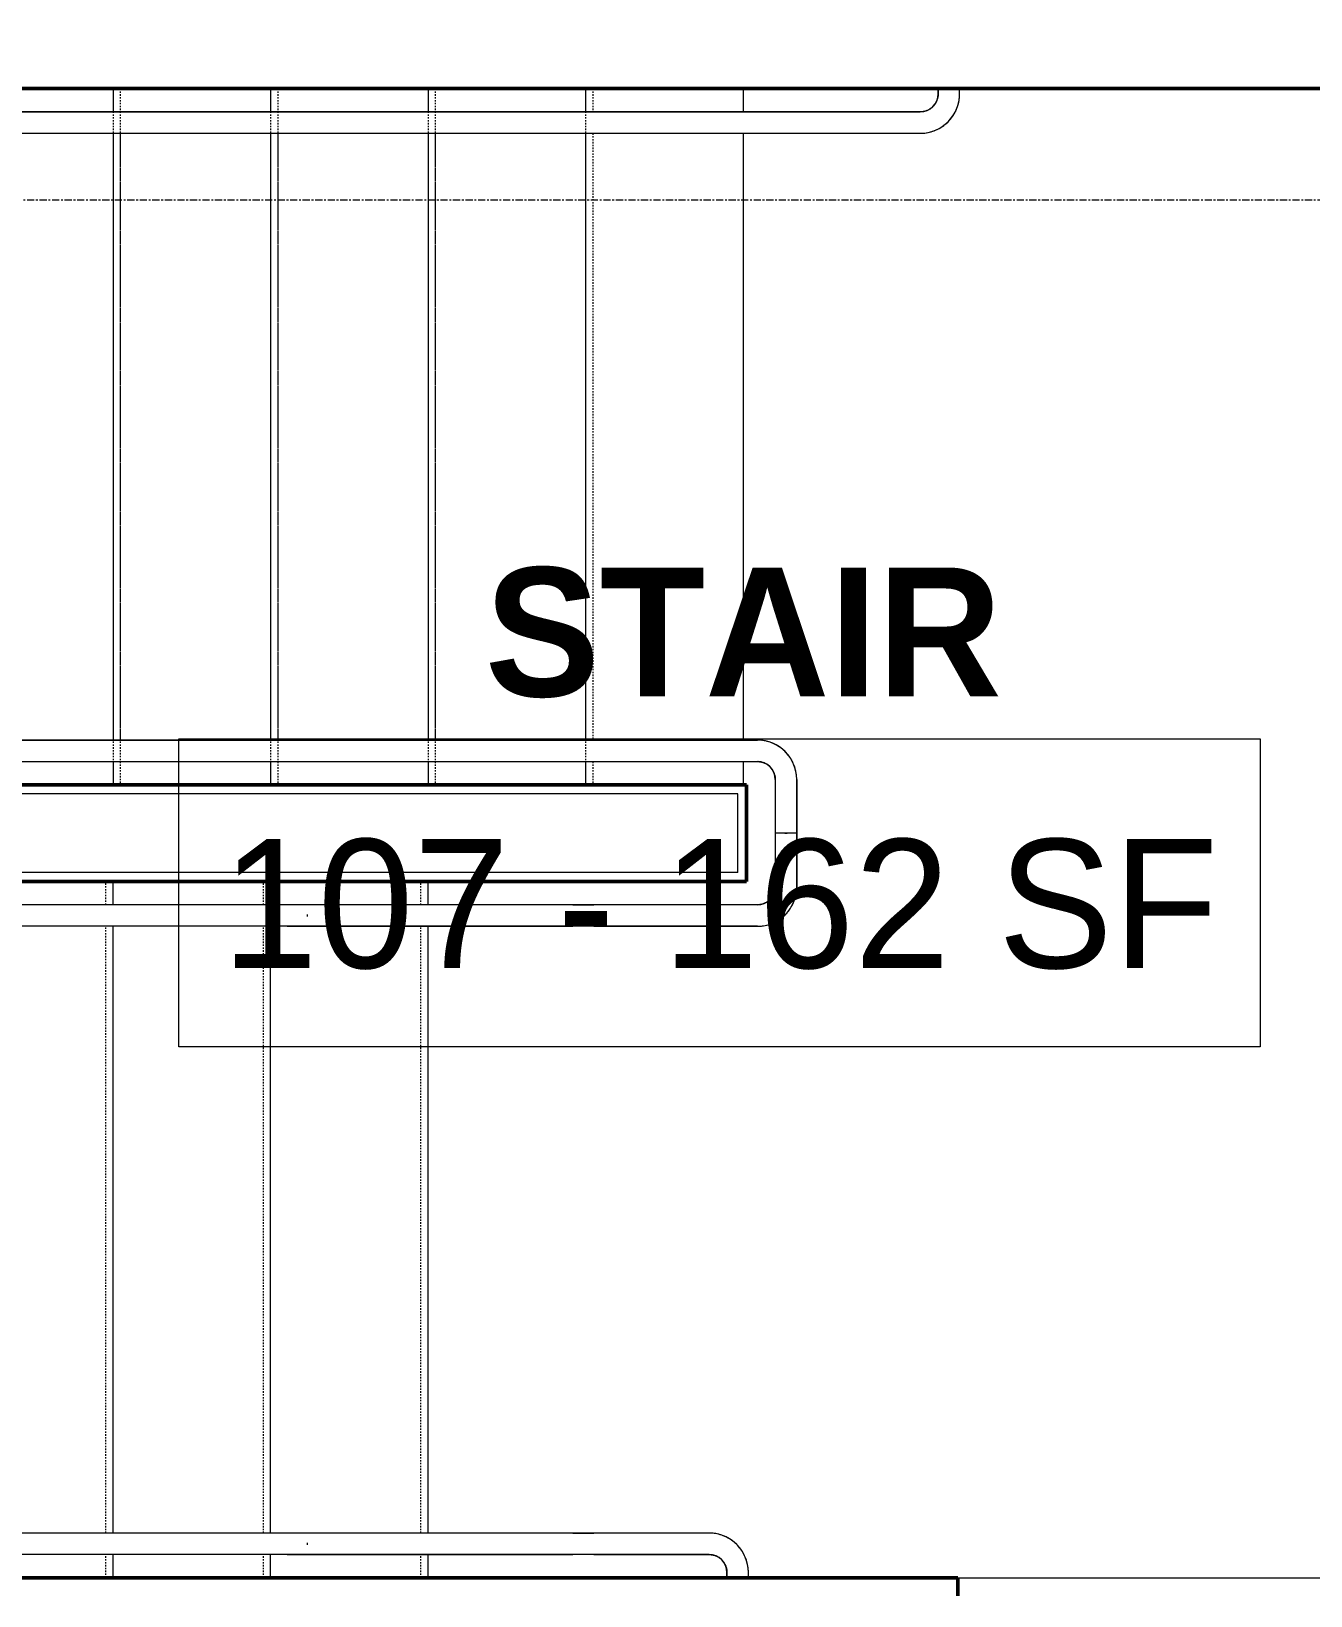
# Model space of a CAD drawing. Header units: inches. Extents: x -4266 to -1814, y 9706 to 12441.
# Drawn here: x -3700 to -3610.7, y 11437.7 to 11547 of the extents above; entities that cross this region are included whole.
import ezdxf

# ---------------------------------------------------------------- set-up
doc = ezdxf.new("R2010")
doc.units = ezdxf.units.IN
doc.header["$MEASUREMENT"] = 0
doc.linetypes.add('Grid Line 1_2_', pattern=[0.875, 0.5, -0.125, 0.125, -0.125])
doc.linetypes.add('Overhead 1_16_', pattern=[0.101562, 0.0625, -0.039062])
for name, color, linetype, lineweight in [('A-ANNO-DIMS', 211, 'Continuous', 9), ('A-ANNO-DIMS-96', 211, 'Continuous', 9), ('A-AREA-IDEN', 2, 'Continuous', 9), ('A-FLOR-2', 10, 'Continuous', 13), ('A-FLOR-HRAL-1', 7, 'Continuous', 9), ('A-FLOR-HRAL-3', 7, 'Overhead 1_16_', 9), ('A-WALL-3', 250, 'Continuous', 50), ('A-WALL-4', 10, 'Continuous', 13), ('I-WALL-1', 250, 'Continuous', 50), ('S-GRID-1', 1, 'Grid Line 1_2_', 9), ('S-STRS-1', 7, 'Continuous', 9), ('S-STRS-3', 7, 'Overhead 1_16_', 9), ('S-STRS-MBND-1', 7, 'Overhead 1_16_', 9)]:
    doc.layers.add(name, color=color, linetype=linetype, lineweight=lineweight)
doc.styles.add('Century Gothic', font='ufonts.com_century-gothic.ttf', dxfattribs={"height": 9})
doc.styles.add('Century Gothic_B', font='GOTHICB.TTF', dxfattribs={"height": 9})
doc.dimstyles.new('OD__1_16__Tol__', dxfattribs={"dimscale": 12, "dimtxt": 9.397514, "dimasz": 1, "dimexe": 0.75, "dimexo": 0.5, "dimgap": 0.125, "dimtad": 1, "dimdec": 4, "dimrnd": 0.0625, "dimzin": 3, "dimdsep": 46, "dimlunit": 4, "dimtxsty": 'Century Gothic', "dimblk1": 'OBLIQUE', "dimblk2": 'OBLIQUE', "dimsah": 1, "dimcen": 0.09, "dimdle": 0.75, "dimazin": 0, "dimtfac": 1, "dimtdec": 4, "dimtix": 1, "dimtmove": 0, "dimatfit": 3, "dimfxl": 1, "dimtvp": 1, "dimtfill": 1, "dimfrac": 2, "dimtolj": 1, "dimtzin": 0, "dimarcsym": 2})

# ---------------------------------------------------------------- blocks, each defined once
blk = doc.blocks.new('DIMBLOCK6-FLOOR PLAN - 1ST FLOOR')
at = {"layer": 'A-ANNO-DIMS-96'}
for p, q in [((-3829.32, 11540.99), (-3829.32, 10271.31)), ((-3829.32, 10280.31), (-3829.32, 11540.99)), ((-3338.72, 10282.79), (-3338.72, 10271.31)), ((-3338.72, 10280.31), (-3338.72, 10282.79)), ((-3838.32, 10280.31), (-3338.72, 10280.31))]:
    blk.add_line(p, q, dxfattribs=at)
at = {"layer": 'A-ANNO-DIMS-96', "lineweight": 50}
for p, q in [((-3829.32, 10280.31), (-3823.32, 10286.31)), ((-3338.72, 10280.31), (-3332.72, 10286.31)), ((-3829.32, 10280.31), (-3835.32, 10274.31)), ((-3338.72, 10280.31), (-3344.72, 10274.31))]:
    blk.add_line(p, q, dxfattribs=at)
at = {"layer": 'A-ANNO-DIMS-96', "color": 0, "char_height": 9, "attachment_point": 1, "line_spacing_factor": 0.984502, "style": 'Century Gothic', "bg_fill": 3, "box_fill_scale": 1.25, "bg_fill_color": 256, "bg_fill_true_color": 13158600, "bg_fill_transparency": 0}
for s, insert, width in [('40\' - 10 5/8"', (-3618.26, 10293.34), 82.1611), ('490.6', (-3599.76, 10275.58), 37.7691)]:
    blk.add_mtext(s, dxfattribs=dict(at, insert=insert, width=width))
blk = doc.blocks.new('_Oblique')
at = {"color": 0, "linetype": 'ByBlock', "lineweight": -2}
blk.add_line((-0.5, -0.5), (0.5, 0.5), dxfattribs=at)

msp = doc.modelspace()

# ---------------------------------------------------------------- dimensions: what is measured, and where the dimension line sits
at = {"layer": 'A-ANNO-DIMS'}
dim = msp.add_linear_dim(base=(-3338.72374, 10280.30762), p1=(-3829.32374, 11546.9894), p2=(-3338.72374, 10288.7929), dimstyle='OD__1_16__Tol__', override={"dimpost": '<>\\X', "dimfxl": 1350.461691}, dxfattribs=at)
dim.commit()
dim.dimension.update_dxf_attribs({"geometry": 'DIMBLOCK6-FLOOR PLAN - 1ST FLOOR', "text_midpoint": (-3584.02374, 10280.30762)})

# ---------------------------------------------------------------- next in the draw order: linework, layer by layer
at = {"layer": 'A-AREA-IDEN', "flags": 128}
msp.add_lwpolyline([(-3689.72226, 11497.57351), (-3614.21675, 11497.57351), (-3614.21675, 11476.07744), (-3689.72226, 11476.07744)], close=True, dxfattribs=at)
at = {"layer": 'A-FLOR-2'}
for p, q in [((-3650.32374, 11542.9894), (-3650.32374, 11541.35945)), ((-3650.32374, 11539.86983), (-3650.32374, 11497.48445)), ((-3650.32374, 11495.99483), (-3650.32374, 11494.3644)), ((-3635.32374, 11438.9894), (-3595.32374, 11438.9894))]:
    msp.add_line(p, q, dxfattribs=at)
at = {"layer": 'A-FLOR-HRAL-1'}
for p, q in [((-3636.69874, 11542.9894), (-3636.69874, 11542.6144)), ((-3636.69874, 11542.6144), (-3636.69874, 11542.9894)), ((-3635.19874, 11542.6144), (-3635.19874, 11542.9894)), ((-3635.19874, 11542.6144), (-3635.19874, 11542.9894)), ((-3770.83597, 11541.3644), (-3650.8115, 11541.3644)), ((-3650.41259, 11541.3644), (-3770.43706, 11541.3644)), ((-3650.8115, 11541.3644), (-3649.74773, 11541.3644)), ((-3637.94874, 11541.3644), (-3649.74773, 11541.3644)), ((-3649.74773, 11541.3644), (-3637.94874, 11541.3644)), ((-3770.83597, 11539.8644), (-3650.8115, 11539.8644)), ((-3770.43706, 11539.8644), (-3650.41259, 11539.8644)), ((-3650.8115, 11539.8644), (-3649.74773, 11539.8644)), ((-3649.74773, 11539.8644), (-3637.94874, 11539.8644)), ((-3649.74773, 11539.8644), (-3637.94874, 11539.8644)), ((-3650.41259, 11497.4894), (-3773.11359, 11497.4894)), ((-3772.76251, 11497.4894), (-3650.8115, 11497.4894)), ((-3650.8115, 11497.4894), (-3649.74773, 11497.4894)), ((-3649.32374, 11497.4894), (-3649.74773, 11497.4894)), ((-3649.74773, 11497.4894), (-3649.32374, 11497.4894)), ((-3773.11359, 11495.9894), (-3650.41259, 11495.9894)), ((-3772.76251, 11495.9894), (-3650.8115, 11495.9894)), ((-3650.8115, 11495.9894), (-3649.74773, 11495.9894)), ((-3649.74773, 11495.9894), (-3649.32374, 11495.9894)), ((-3649.74773, 11495.9894), (-3649.32374, 11495.9894)), ((-3648.07374, 11494.7394), (-3648.07374, 11490.9894)), ((-3648.07374, 11494.7394), (-3648.07374, 11490.9894)), ((-3646.57374, 11490.9894), (-3646.57374, 11494.7394)), ((-3646.57374, 11494.7394), (-3646.57374, 11490.9894)), ((-3648.07374, 11490.9894), (-3648.07374, 11487.2394)), ((-3646.57374, 11490.9894), (-3648.07374, 11490.9894)), ((-3648.07374, 11490.9894), (-3648.07374, 11487.2394)), ((-3646.57374, 11490.9894), (-3648.07374, 11490.9894)), ((-3647.4157, 11490.9894), (-3647.23177, 11490.9894)), ((-3647.23177, 11490.9894), (-3647.4157, 11490.9894)), ((-3646.57374, 11487.2394), (-3646.57374, 11490.9894)), ((-3646.57374, 11490.9894), (-3646.57374, 11487.2394)), ((-3661.80711, 11485.9894), (-3748.90309, 11485.9894)), ((-3662.20147, 11485.9894), (-3682.16184, 11485.9894)), ((-3660.75546, 11485.9894), (-3661.80711, 11485.9894)), ((-3649.32374, 11485.9894), (-3660.75546, 11485.9894)), ((-3649.32374, 11485.9894), (-3660.75546, 11485.9894)), ((-3661.80711, 11484.4894), (-3748.20363, 11484.4894)), ((-3682.16184, 11484.4894), (-3662.20147, 11484.4894)), ((-3680.74332, 11485.161), (-3680.74332, 11485.31779)), ((-3660.75546, 11484.4894), (-3661.80711, 11484.4894)), ((-3660.75546, 11484.4894), (-3649.32374, 11484.4894)), ((-3649.32374, 11484.4894), (-3660.75546, 11484.4894)), ((-3661.80711, 11442.1144), (-3728.44384, 11442.1144)), ((-3662.20147, 11442.1144), (-3682.16184, 11442.1144)), ((-3660.75546, 11442.1144), (-3661.80711, 11442.1144)), ((-3652.69874, 11442.1144), (-3660.75546, 11442.1144)), ((-3652.69874, 11442.1144), (-3660.75546, 11442.1144)), ((-3680.74332, 11441.286), (-3680.74332, 11441.44279)), ((-3661.80711, 11440.6144), (-3727.74438, 11440.6144)), ((-3682.16184, 11440.6144), (-3662.20147, 11440.6144)), ((-3660.75546, 11440.6144), (-3661.80711, 11440.6144)), ((-3660.75546, 11440.6144), (-3652.69874, 11440.6144)), ((-3652.69874, 11440.6144), (-3660.75546, 11440.6144)), ((-3651.44874, 11439.3644), (-3651.44874, 11438.9894)), ((-3651.44874, 11438.9894), (-3651.44874, 11439.3644)), ((-3649.94874, 11438.9894), (-3649.94874, 11439.3644)), ((-3649.94874, 11438.9894), (-3649.94874, 11439.3644))]:
    msp.add_line(p, q, dxfattribs=at)
at = {"layer": 'A-FLOR-HRAL-1', "flags": 128}
for points in [[(-3637.94874, 11539.8644), (-3637.83877, 11539.8666), (-3637.72897, 11539.87319), (-3637.61953, 11539.88417), (-3637.51061, 11539.89952), (-3637.4024, 11539.91921), (-3637.29505, 11539.94322), (-3637.18876, 11539.97149), (-3637.08368, 11540.004), (-3636.97998, 11540.04068), (-3636.87784, 11540.08148), (-3636.7774, 11540.12633), (-3636.67884, 11540.17516), (-3636.58232, 11540.22789), (-3636.48797, 11540.28444), (-3636.39597, 11540.34472), (-3636.30645, 11540.40863), (-3636.21956, 11540.47607), (-3636.13543, 11540.54693), (-3636.0542, 11540.6211), (-3635.97601, 11540.69845), (-3635.90097, 11540.77887), (-3635.8292, 11540.86223), (-3635.76083, 11540.94839), (-3635.69596, 11541.03722), (-3635.63469, 11541.12856), (-3635.57713, 11541.22229), (-3635.52335, 11541.31824), (-3635.47346, 11541.41627), (-3635.42753, 11541.51621), (-3635.38563, 11541.61791), (-3635.34783, 11541.72121), (-3635.31419, 11541.82593), (-3635.28477, 11541.93191), (-3635.25961, 11542.03899), (-3635.23875, 11542.14699), (-3635.22223, 11542.25573), (-3635.21006, 11542.36505), (-3635.20228, 11542.47477), (-3635.1989, 11542.58471), (-3635.19874, 11542.6144)], [(-3636.69874, 11542.6144), (-3636.69974, 11542.56441), (-3636.70273, 11542.5145), (-3636.70773, 11542.46476), (-3636.7147, 11542.41525), (-3636.72365, 11542.36606), (-3636.73456, 11542.31727), (-3636.74742, 11542.26895), (-3636.76219, 11542.22119), (-3636.77887, 11542.17405), (-3636.79741, 11542.12762), (-3636.8178, 11542.08197), (-3636.83999, 11542.03717), (-3636.86396, 11541.9933), (-3636.88967, 11541.95041), (-3636.91707, 11541.90859), (-3636.94612, 11541.8679), (-3636.97677, 11541.8284), (-3637.00898, 11541.79017), (-3637.04269, 11541.75324), (-3637.07785, 11541.7177), (-3637.11441, 11541.68359), (-3637.1523, 11541.65097), (-3637.19146, 11541.61989), (-3637.23184, 11541.59041), (-3637.27336, 11541.56256), (-3637.31596, 11541.53639), (-3637.35958, 11541.51195), (-3637.40413, 11541.48927), (-3637.44956, 11541.46839), (-3637.49579, 11541.44935), (-3637.54274, 11541.43217), (-3637.59034, 11541.41688), (-3637.63852, 11541.4035), (-3637.68719, 11541.39207), (-3637.73628, 11541.38258), (-3637.78571, 11541.37507), (-3637.8354, 11541.36955), (-3637.88527, 11541.36601), (-3637.93524, 11541.36447), (-3637.94874, 11541.3644)], [(-3649.74773, 11541.3644), (-3649.79772, 11541.3644), (-3649.84763, 11541.3644), (-3649.89738, 11541.3644), (-3649.94688, 11541.3644), (-3649.99607, 11541.3644), (-3650.04486, 11541.3644), (-3650.09318, 11541.3644), (-3650.14094, 11541.3644), (-3650.18808, 11541.3644), (-3650.23451, 11541.3644), (-3650.28016, 11541.3644), (-3650.32496, 11541.3644), (-3650.36884, 11541.3644), (-3650.41172, 11541.3644), (-3650.41259, 11541.3644)], [(-3650.41259, 11539.8644), (-3650.36973, 11539.8644), (-3650.32587, 11539.8644), (-3650.28109, 11539.8644), (-3650.23546, 11539.8644), (-3650.18904, 11539.8644), (-3650.14192, 11539.8644), (-3650.09417, 11539.8644), (-3650.04586, 11539.8644), (-3649.99708, 11539.8644), (-3649.9479, 11539.8644), (-3649.8984, 11539.8644), (-3649.84866, 11539.8644), (-3649.79875, 11539.8644), (-3649.74877, 11539.8644), (-3649.74773, 11539.8644)], [(-3649.74773, 11497.4894), (-3649.79772, 11497.4894), (-3649.84763, 11497.4894), (-3649.89738, 11497.4894), (-3649.94688, 11497.4894), (-3649.99607, 11497.4894), (-3650.04486, 11497.4894), (-3650.09318, 11497.4894), (-3650.14094, 11497.4894), (-3650.18808, 11497.4894), (-3650.23451, 11497.4894), (-3650.28016, 11497.4894), (-3650.32496, 11497.4894), (-3650.36884, 11497.4894), (-3650.41172, 11497.4894), (-3650.41259, 11497.4894)], [(-3646.57374, 11494.7394), (-3646.57594, 11494.84937), (-3646.58253, 11494.95916), (-3646.59351, 11495.0686), (-3646.60886, 11495.17752), (-3646.62855, 11495.28574), (-3646.65256, 11495.39308), (-3646.68083, 11495.49937), (-3646.71334, 11495.60445), (-3646.75002, 11495.70815), (-3646.79082, 11495.8103), (-3646.83567, 11495.91073), (-3646.8845, 11496.00929), (-3646.93723, 11496.10582), (-3646.99379, 11496.20016), (-3647.05406, 11496.29216), (-3647.11797, 11496.38168), (-3647.18541, 11496.46858), (-3647.25627, 11496.5527), (-3647.33044, 11496.63393), (-3647.40779, 11496.71213), (-3647.48821, 11496.78716), (-3647.57157, 11496.85893), (-3647.65773, 11496.9273), (-3647.74656, 11496.99217), (-3647.83791, 11497.05344), (-3647.93163, 11497.11101), (-3648.02758, 11497.16478), (-3648.12561, 11497.21467), (-3648.22555, 11497.2606), (-3648.32725, 11497.3025), (-3648.43055, 11497.3403), (-3648.53527, 11497.37394), (-3648.64125, 11497.40336), (-3648.74833, 11497.42852), (-3648.85633, 11497.44938), (-3648.96507, 11497.46591), (-3649.07439, 11497.47807), (-3649.18411, 11497.48585), (-3649.29405, 11497.48924), (-3649.32374, 11497.4894)], [(-3650.41259, 11495.9894), (-3650.36973, 11495.9894), (-3650.32587, 11495.9894), (-3650.28109, 11495.9894), (-3650.23546, 11495.9894), (-3650.18904, 11495.9894), (-3650.14192, 11495.9894), (-3650.09417, 11495.9894), (-3650.04586, 11495.9894), (-3649.99708, 11495.9894), (-3649.9479, 11495.9894), (-3649.8984, 11495.9894), (-3649.84866, 11495.9894), (-3649.79875, 11495.9894), (-3649.74877, 11495.9894), (-3649.74773, 11495.9894)], [(-3649.32374, 11495.9894), (-3649.27375, 11495.9884), (-3649.22384, 11495.9854), (-3649.1741, 11495.98041), (-3649.12459, 11495.97343), (-3649.0754, 11495.96448), (-3649.02661, 11495.95357), (-3648.97829, 11495.94072), (-3648.93053, 11495.92594), (-3648.88339, 11495.90927), (-3648.83696, 11495.89072), (-3648.79131, 11495.87034), (-3648.74651, 11495.84814), (-3648.70264, 11495.82417), (-3648.65975, 11495.79846), (-3648.61793, 11495.77107), (-3648.57724, 11495.74202), (-3648.53775, 11495.71136), (-3648.49951, 11495.67915), (-3648.46258, 11495.64544), (-3648.42704, 11495.61028), (-3648.39293, 11495.57372), (-3648.36031, 11495.53584), (-3648.32923, 11495.49667), (-3648.29975, 11495.4563), (-3648.2719, 11495.41477), (-3648.24573, 11495.37217), (-3648.22129, 11495.32856), (-3648.19861, 11495.284), (-3648.17773, 11495.23857), (-3648.15869, 11495.19234), (-3648.14151, 11495.14539), (-3648.12622, 11495.09779), (-3648.11284, 11495.04962), (-3648.10141, 11495.00094), (-3648.09192, 11494.95186), (-3648.08441, 11494.90243), (-3648.07889, 11494.85274), (-3648.07535, 11494.80286), (-3648.07381, 11494.75289), (-3648.07374, 11494.7394)], [(-3649.32374, 11484.4894), (-3649.21377, 11484.4916), (-3649.10397, 11484.49819), (-3648.99453, 11484.50917), (-3648.88561, 11484.52452), (-3648.7774, 11484.54421), (-3648.67005, 11484.56822), (-3648.56376, 11484.59649), (-3648.45868, 11484.629), (-3648.35498, 11484.66568), (-3648.25284, 11484.70648), (-3648.1524, 11484.75133), (-3648.05384, 11484.80016), (-3647.95732, 11484.85289), (-3647.86297, 11484.90944), (-3647.77097, 11484.96972), (-3647.68145, 11485.03363), (-3647.59456, 11485.10107), (-3647.51043, 11485.17193), (-3647.4292, 11485.2461), (-3647.35101, 11485.32345), (-3647.27597, 11485.40387), (-3647.2042, 11485.48723), (-3647.13583, 11485.57339), (-3647.07096, 11485.66222), (-3647.00969, 11485.75356), (-3646.95213, 11485.84729), (-3646.89835, 11485.94324), (-3646.84846, 11486.04127), (-3646.80253, 11486.14121), (-3646.76063, 11486.24291), (-3646.72283, 11486.34621), (-3646.68919, 11486.45093), (-3646.65977, 11486.55691), (-3646.63461, 11486.66399), (-3646.61375, 11486.77199), (-3646.59723, 11486.88073), (-3646.58506, 11486.99005), (-3646.57728, 11487.09977), (-3646.5739, 11487.20971), (-3646.57374, 11487.2394)], [(-3648.07374, 11487.2394), (-3648.07474, 11487.18941), (-3648.07773, 11487.1395), (-3648.08273, 11487.08976), (-3648.0897, 11487.04025), (-3648.09865, 11486.99106), (-3648.10956, 11486.94227), (-3648.12242, 11486.89395), (-3648.13719, 11486.84619), (-3648.15387, 11486.79905), (-3648.17241, 11486.75262), (-3648.1928, 11486.70697), (-3648.21499, 11486.66217), (-3648.23896, 11486.6183), (-3648.26467, 11486.57541), (-3648.29207, 11486.53359), (-3648.32112, 11486.4929), (-3648.35177, 11486.4534), (-3648.38398, 11486.41517), (-3648.41769, 11486.37824), (-3648.45285, 11486.3427), (-3648.48941, 11486.30859), (-3648.5273, 11486.27597), (-3648.56646, 11486.24489), (-3648.60684, 11486.21541), (-3648.64836, 11486.18756), (-3648.69096, 11486.16139), (-3648.73458, 11486.13695), (-3648.77913, 11486.11427), (-3648.82456, 11486.09339), (-3648.87079, 11486.07435), (-3648.91774, 11486.05717), (-3648.96534, 11486.04188), (-3649.01352, 11486.0285), (-3649.06219, 11486.01707), (-3649.11128, 11486.00758), (-3649.16071, 11486.00007), (-3649.2104, 11485.99455), (-3649.26027, 11485.99101), (-3649.31024, 11485.98947), (-3649.32374, 11485.9894)], [(-3662.20147, 11485.9894), (-3662.10678, 11485.9894), (-3662.00992, 11485.9894), (-3661.91105, 11485.9894), (-3661.81034, 11485.9894), (-3661.70794, 11485.9894), (-3661.60401, 11485.9894), (-3661.49873, 11485.9894), (-3661.39225, 11485.9894), (-3661.28476, 11485.9894), (-3661.17643, 11485.9894), (-3661.06741, 11485.9894), (-3660.9579, 11485.9894), (-3660.84807, 11485.9894), (-3660.75546, 11485.9894)], [(-3660.75546, 11484.4894), (-3660.86543, 11484.4894), (-3660.97523, 11484.4894), (-3661.08467, 11484.4894), (-3661.19359, 11484.4894), (-3661.3018, 11484.4894), (-3661.40915, 11484.4894), (-3661.51544, 11484.4894), (-3661.62052, 11484.4894), (-3661.72422, 11484.4894), (-3661.82636, 11484.4894), (-3661.9268, 11484.4894), (-3662.02536, 11484.4894), (-3662.12188, 11484.4894), (-3662.20147, 11484.4894)], [(-3662.20147, 11442.1144), (-3662.10678, 11442.1144), (-3662.00992, 11442.1144), (-3661.91105, 11442.1144), (-3661.81034, 11442.1144), (-3661.70794, 11442.1144), (-3661.60401, 11442.1144), (-3661.49873, 11442.1144), (-3661.39225, 11442.1144), (-3661.28476, 11442.1144), (-3661.17643, 11442.1144), (-3661.06741, 11442.1144), (-3660.9579, 11442.1144), (-3660.84807, 11442.1144), (-3660.75546, 11442.1144)], [(-3649.94874, 11439.3644), (-3649.95094, 11439.47437), (-3649.95753, 11439.58416), (-3649.96851, 11439.6936), (-3649.98386, 11439.80252), (-3650.00355, 11439.91074), (-3650.02756, 11440.01808), (-3650.05583, 11440.12437), (-3650.08834, 11440.22945), (-3650.12502, 11440.33315), (-3650.16582, 11440.4353), (-3650.21067, 11440.53573), (-3650.2595, 11440.63429), (-3650.31223, 11440.73082), (-3650.36879, 11440.82516), (-3650.42906, 11440.91716), (-3650.49297, 11441.00668), (-3650.56041, 11441.09358), (-3650.63127, 11441.1777), (-3650.70544, 11441.25893), (-3650.78279, 11441.33713), (-3650.86321, 11441.41216), (-3650.94657, 11441.48393), (-3651.03273, 11441.5523), (-3651.12156, 11441.61717), (-3651.21291, 11441.67844), (-3651.30663, 11441.73601), (-3651.40258, 11441.78978), (-3651.50061, 11441.83967), (-3651.60055, 11441.8856), (-3651.70225, 11441.9275), (-3651.80555, 11441.9653), (-3651.91027, 11441.99894), (-3652.01625, 11442.02836), (-3652.12333, 11442.05352), (-3652.23133, 11442.07438), (-3652.34007, 11442.09091), (-3652.44939, 11442.10307), (-3652.55911, 11442.11085), (-3652.66905, 11442.11424), (-3652.69874, 11442.1144)], [(-3660.75546, 11440.6144), (-3660.86543, 11440.6144), (-3660.97523, 11440.6144), (-3661.08467, 11440.6144), (-3661.19359, 11440.6144), (-3661.3018, 11440.6144), (-3661.40915, 11440.6144), (-3661.51544, 11440.6144), (-3661.62052, 11440.6144), (-3661.72422, 11440.6144), (-3661.82636, 11440.6144), (-3661.9268, 11440.6144), (-3662.02536, 11440.6144), (-3662.12188, 11440.6144), (-3662.20147, 11440.6144)], [(-3652.69874, 11440.6144), (-3652.64875, 11440.6134), (-3652.59884, 11440.6104), (-3652.5491, 11440.60541), (-3652.49959, 11440.59843), (-3652.4504, 11440.58948), (-3652.40161, 11440.57857), (-3652.35329, 11440.56572), (-3652.30553, 11440.55094), (-3652.25839, 11440.53427), (-3652.21196, 11440.51572), (-3652.16631, 11440.49534), (-3652.12151, 11440.47314), (-3652.07764, 11440.44917), (-3652.03475, 11440.42346), (-3651.99293, 11440.39607), (-3651.95224, 11440.36702), (-3651.91275, 11440.33636), (-3651.87451, 11440.30415), (-3651.83758, 11440.27044), (-3651.80204, 11440.23528), (-3651.76793, 11440.19872), (-3651.73531, 11440.16084), (-3651.70423, 11440.12167), (-3651.67475, 11440.0813), (-3651.6469, 11440.03977), (-3651.62073, 11439.99717), (-3651.59629, 11439.95356), (-3651.57361, 11439.909), (-3651.55273, 11439.86357), (-3651.53369, 11439.81734), (-3651.51651, 11439.77039), (-3651.50122, 11439.72279), (-3651.48784, 11439.67462), (-3651.47641, 11439.62594), (-3651.46692, 11439.57686), (-3651.45941, 11439.52743), (-3651.45389, 11439.47774), (-3651.45035, 11439.42786), (-3651.44881, 11439.37789), (-3651.44874, 11439.3644)]]:
    msp.add_lwpolyline(points, dxfattribs=at)
at = {"layer": 'A-FLOR-HRAL-1'}
for centre, radius, start, end in [((-3637.94874, 11542.6144), 2.75, 270, 360), ((-3637.94874, 11542.6144), 1.25, 270, 360), ((-3649.32374, 11494.7394), 2.75, 0, 90), ((-3649.32374, 11494.7394), 1.25, 0, 90), ((-3649.32374, 11487.2394), 1.25, 270, 0), ((-3649.32374, 11487.2394), 2.75, 270, 0), ((-3652.69874, 11439.3644), 2.75, 360, 90), ((-3652.69874, 11439.3644), 1.25, 360, 90)]:
    msp.add_arc(centre, radius, start, end, dxfattribs=at)
at = {"layer": 'A-FLOR-HRAL-3'}
for p, q in [((-3771.32374, 11497.4894), (-3661.80711, 11497.4894)), ((-3661.80711, 11497.4894), (-3660.75546, 11497.4894)), ((-3660.75546, 11497.4894), (-3649.32374, 11497.4894)), ((-3771.32374, 11495.9894), (-3661.80711, 11495.9894)), ((-3661.80711, 11495.9894), (-3660.75546, 11495.9894)), ((-3660.75546, 11495.9894), (-3649.32374, 11495.9894)), ((-3648.07374, 11494.7394), (-3648.07374, 11490.9894)), ((-3646.57374, 11494.7394), (-3646.57374, 11490.9894)), ((-3646.57374, 11490.9894), (-3648.07374, 11490.9894))]:
    msp.add_line(p, q, dxfattribs=at)
for radius in [2.75, 1.25]:
    msp.add_arc((-3649.32374, 11494.7394), radius, 0, 90, dxfattribs=at)
at = {"layer": 'A-WALL-3'}
for p, q in [((-3819.32374, 11542.9894), (-3587.32374, 11542.9894)), ((-3639.32374, 11438.9894), (-3819.32374, 11438.9894)), ((-3635.32374, 11438.9894), (-3639.32374, 11438.9894)), ((-3635.32374, 11437.7394), (-3635.32374, 11438.9894))]:
    msp.add_line(p, q, dxfattribs=at)
at = {"layer": 'A-WALL-4'}
for p, q in [((-3653.07374, 11493.7394), (-3770.69874, 11493.7394)), ((-3650.69874, 11493.7394), (-3653.07374, 11493.7394)), ((-3650.69874, 11488.2394), (-3650.69874, 11493.7394)), ((-3653.07374, 11488.2394), (-3770.69874, 11488.2394)), ((-3650.69874, 11488.2394), (-3653.07374, 11488.2394))]:
    msp.add_line(p, q, dxfattribs=at)
at = {"layer": 'I-WALL-1'}
for p, q in [((-3653.07374, 11494.3644), (-3771.32374, 11494.3644)), ((-3650.07374, 11494.3644), (-3653.07374, 11494.3644)), ((-3650.07374, 11493.7394), (-3650.07374, 11494.3644)), ((-3650.07374, 11488.2394), (-3650.07374, 11493.7394)), ((-3650.07374, 11487.6144), (-3650.07374, 11488.2394)), ((-3749.32374, 11487.6144), (-3653.07374, 11487.6144)), ((-3653.07374, 11487.6144), (-3650.07374, 11487.6144))]:
    msp.add_line(p, q, dxfattribs=at)
at = {"layer": 'S-GRID-1'}
msp.add_line((-1814.20638, 11535.1894), (-4168.71446, 11535.1894), dxfattribs=at)
at = {"layer": 'S-STRS-1'}
for p, q in [((-3694.32374, 11542.9894), (-3694.32374, 11541.3644)), ((-3683.32374, 11542.9894), (-3683.32374, 11541.3644)), ((-3672.32374, 11542.9894), (-3672.32374, 11541.3644)), ((-3661.32374, 11542.9894), (-3661.32374, 11541.3644)), ((-3650.32374, 11542.9894), (-3650.32374, 11541.35945)), ((-3694.32374, 11539.8644), (-3694.32374, 11497.4894)), ((-3683.32374, 11539.8644), (-3683.32374, 11497.4894)), ((-3672.32374, 11539.8644), (-3672.32374, 11497.4894)), ((-3661.32374, 11539.8644), (-3661.32374, 11497.4894)), ((-3650.32374, 11539.86983), (-3650.32374, 11497.48445)), ((-3694.32374, 11495.9894), (-3694.32374, 11494.3644)), ((-3683.32374, 11495.9894), (-3683.32374, 11494.3644)), ((-3672.32374, 11495.9894), (-3672.32374, 11494.3644)), ((-3661.32374, 11495.9894), (-3661.32374, 11494.3644)), ((-3650.32374, 11495.99483), (-3650.32374, 11494.3644)), ((-3694.32374, 11485.9894), (-3694.32374, 11487.6144)), ((-3683.32374, 11485.9894), (-3683.32374, 11487.6144)), ((-3672.32374, 11485.9894), (-3672.32374, 11487.6144)), ((-3694.32374, 11442.1144), (-3694.32374, 11484.4894)), ((-3683.32374, 11442.1144), (-3683.32374, 11484.4894)), ((-3672.32374, 11442.1144), (-3672.32374, 11484.4894)), ((-3694.32374, 11438.9894), (-3694.32374, 11440.6144)), ((-3683.32374, 11438.9894), (-3683.32374, 11440.6144)), ((-3672.32374, 11438.9894), (-3672.32374, 11440.6144))]:
    msp.add_line(p, q, dxfattribs=at)
at = {"layer": 'S-STRS-3'}
for p, q in [((-3693.82374, 11542.9894), (-3693.82374, 11541.3644)), ((-3682.82374, 11542.9894), (-3682.82374, 11541.3644)), ((-3671.82374, 11542.9894), (-3671.82374, 11541.3644)), ((-3660.82374, 11542.9894), (-3660.82374, 11541.3644)), ((-3693.82374, 11539.8644), (-3693.82374, 11497.4894)), ((-3682.82374, 11539.8644), (-3682.82374, 11497.4894)), ((-3671.82374, 11539.8644), (-3671.82374, 11497.4894)), ((-3660.82374, 11539.8644), (-3660.82374, 11497.4894)), ((-3693.82374, 11495.9894), (-3693.82374, 11494.3644)), ((-3682.82374, 11495.9894), (-3682.82374, 11494.3644)), ((-3671.82374, 11495.9894), (-3671.82374, 11494.3644)), ((-3660.82374, 11495.9894), (-3660.82374, 11494.3644)), ((-3694.82374, 11485.9894), (-3694.82374, 11487.6144)), ((-3683.82374, 11485.9894), (-3683.82374, 11487.6144)), ((-3672.82374, 11485.9894), (-3672.82374, 11487.6144)), ((-3694.82374, 11442.1144), (-3694.82374, 11484.4894)), ((-3683.82374, 11442.1144), (-3683.82374, 11484.4894)), ((-3672.82374, 11442.1144), (-3672.82374, 11484.4894)), ((-3694.82374, 11438.9894), (-3694.82374, 11440.6144)), ((-3683.82374, 11438.9894), (-3683.82374, 11440.6144)), ((-3672.82374, 11438.9894), (-3672.82374, 11440.6144))]:
    msp.add_line(p, q, dxfattribs=at)
at = {"layer": 'S-STRS-MBND-1'}
for p, q in [((-3760.32374, 11542.9894), (-3661.32374, 11542.9894)), ((-3694.32374, 11542.9894), (-3694.32374, 11494.3644)), ((-3693.82374, 11542.9894), (-3693.82374, 11494.3644)), ((-3683.32374, 11542.9894), (-3683.32374, 11494.3644)), ((-3682.82374, 11542.9894), (-3682.82374, 11494.3644)), ((-3672.32374, 11542.9894), (-3672.32374, 11494.3644)), ((-3671.82374, 11542.9894), (-3671.82374, 11494.3644)), ((-3661.32374, 11542.9894), (-3661.32374, 11494.3644)), ((-3760.32374, 11494.3644), (-3661.32374, 11494.3644))]:
    msp.add_line(p, q, dxfattribs=at)

# ---------------------------------------------------------------- next in the draw order: texts
at = {"layer": 'A-AREA-IDEN', "char_height": 9, "attachment_point": 1}
for s, insert, width, style in [('STAIR', (-3668.35376, 11509.54166), 39.39, 'Century Gothic_B'), ('107 - 162 SF', (-3686.72226, 11490.57351), 83.931, 'Century Gothic')]:
    msp.add_mtext(s, dxfattribs=dict(at, insert=insert, width=width, style=style))

doc.saveas('drawing.dxf')
